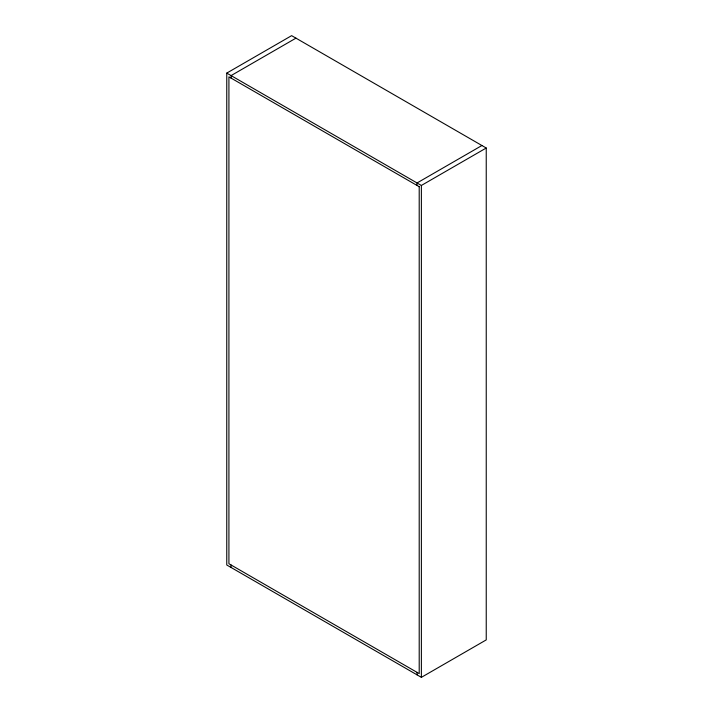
<?xml version="1.0" encoding="UTF-8"?>
<svg xmlns="http://www.w3.org/2000/svg" width="713" height="713" viewBox="0 0 713 713"><rect width="100%" height="100%" fill="white"/><g stroke="black" fill="none" stroke-linecap="round" stroke-linejoin="round"><path stroke-width="1.07" d="M226.761 73.1L291.626 35.65L486.239 148.01L486.239 639.9L421.374 677.35L226.761 564.99L226.761 73.1L421.374 185.46L486.239 148.01M295.957 38.145L231.083 75.596L231.083 78.1M481.917 145.514L417.043 182.965L417.043 185.46M421.374 185.46L421.374 677.35M417.043 672.359L417.043 674.855M231.083 564.99L231.083 567.486M419.208 186.708L228.918 76.852L228.918 563.742L419.208 673.607L419.208 186.708"/></g></svg>
